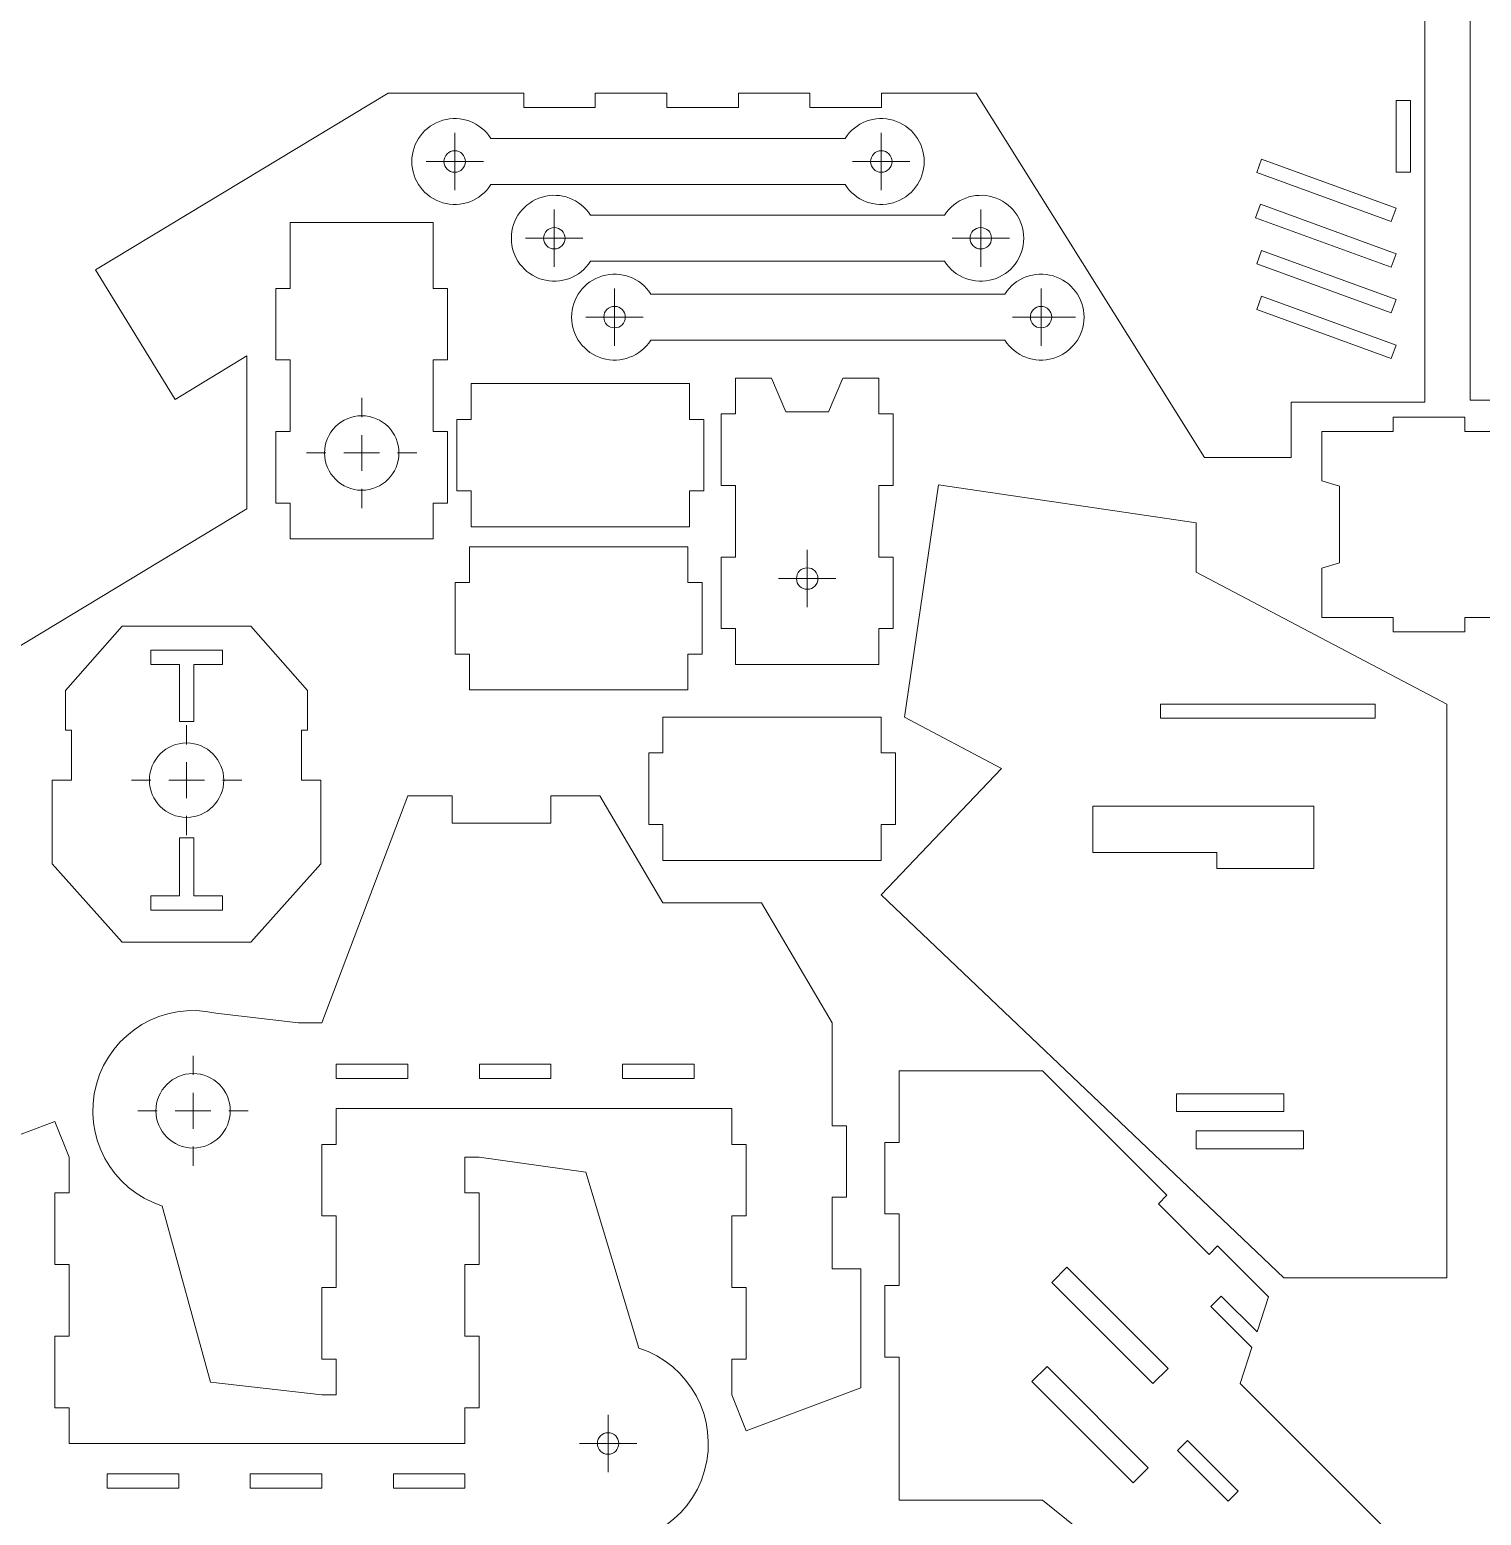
# Model space of a CAD drawing. Header units: millimetres. Extents: x 0 to 1189, y 0 to 841.
# Drawn here: x 303.1 to 505.9, y 290.9 to 498.4 of the extents above; entities that cross this region are included whole.
import ezdxf

# ---------------------------------------------------------------- set-up
doc = ezdxf.new("R2010")
doc.units = ezdxf.units.MM

# ---------------------------------------------------------------- blocks, each defined once
blk = doc.blocks.new('SW_CENTERMARKSYMBOL_68')
at = {"color": 0, "linetype": 'Continuous', "lineweight": 0}
for p, q in [((0, 2.5), (0, 4)), ((0, 0), (0, 2.5)), ((-2.5, 0), (-4, 0)), ((0, 0), (-2.5, 0)), ((0, 0), (0, -2.5)), ((0, 0), (2.5, 0)), ((2.5, 0), (4, 0)), ((0, -2.5), (0, -4))]:
    blk.add_line(p, q, dxfattribs=at)
blk = doc.blocks.new('SW_CENTERMARKSYMBOL_69')
at = {"color": 0, "linetype": 'Continuous', "lineweight": 0}
for p, q in [((0, 2.5), (0, 4)), ((0, 0), (0, 2.5)), ((-2.5, 0), (-4, 0)), ((0, 0), (-2.5, 0)), ((0, 0), (0, -2.5)), ((0, 0), (2.5, 0)), ((2.5, 0), (4.81, 0)), ((0, -2.5), (0, -4))]:
    blk.add_line(p, q, dxfattribs=at)
blk = doc.blocks.new('SW_CENTERMARKSYMBOL_72')
at = {"color": 0, "linetype": 'Continuous', "lineweight": 0}
for p, q in [((0, 2.5), (0, 4)), ((0, 0), (0, 2.5)), ((-2.5, 0), (-4, 0)), ((0, 0), (-2.5, 0)), ((0, 0), (0, -2.5)), ((0, 0), (2.5, 0)), ((2.5, 0), (4, 0)), ((0, -2.5), (0, -4))]:
    blk.add_line(p, q, dxfattribs=at)
blk = doc.blocks.new('SW_CENTERMARKSYMBOL_73')
at = {"color": 0, "linetype": 'Continuous', "lineweight": 0}
for p, q in [((0, 2.5), (0, 4)), ((0, 0), (0, 2.5)), ((-2.5, 0), (-4, 0)), ((0, 0), (-2.5, 0)), ((0, 0), (0, -2.5)), ((0, 0), (2.5, 0)), ((2.5, 0), (4, 0)), ((0, -2.5), (0, -4))]:
    blk.add_line(p, q, dxfattribs=at)
blk = doc.blocks.new('SW_CENTERMARKSYMBOL_74')
at = {"color": 0, "linetype": 'Continuous', "lineweight": 0}
for p, q in [((0, 2.5), (0, 4)), ((0, 0), (0, 2.5)), ((-2.5, 0), (-4, 0)), ((0, 0), (-2.5, 0)), ((0, 0), (0, -2.5)), ((0, 0), (2.5, 0)), ((2.5, 0), (4, 0)), ((0, -2.5), (0, -4))]:
    blk.add_line(p, q, dxfattribs=at)
blk = doc.blocks.new('SW_CENTERMARKSYMBOL_75')
at = {"color": 0, "linetype": 'Continuous', "lineweight": 0}
for p, q in [((0, 2.5), (0, 4)), ((0, 0), (0, 2.5)), ((-2.5, 0), (-4, 0)), ((0, 0), (-2.5, 0)), ((0, 0), (0, -2.5)), ((0, 0), (2.5, 0)), ((2.5, 0), (4, 0)), ((0, -2.5), (0, -4))]:
    blk.add_line(p, q, dxfattribs=at)
blk = doc.blocks.new('SW_CENTERMARKSYMBOL_76')
at = {"color": 0, "linetype": 'Continuous', "lineweight": 0}
for p, q in [((0, 5), (0, 7.7)), ((0, 0), (0, 2.5)), ((-5, 0), (-7.7, 0)), ((0, 0), (-2.5, 0)), ((0, 0), (0, -2.5)), ((0, 0), (2.5, 0)), ((5, 0), (7.7, 0)), ((0, -5), (0, -7.7))]:
    blk.add_line(p, q, dxfattribs=at)
blk = doc.blocks.new('SW_CENTERMARKSYMBOL_79')
at = {"color": 0, "linetype": 'Continuous', "lineweight": 0}
for p, q in [((0, 2.5), (0, 4)), ((0, 0), (0, 2.5)), ((-2.5, 0), (-4, 0)), ((0, 0), (-2.5, 0)), ((0, 0), (0, -2.5)), ((0, 0), (2.5, 0)), ((2.5, 0), (4, 0)), ((0, -2.5), (0, -4))]:
    blk.add_line(p, q, dxfattribs=at)
blk = doc.blocks.new('SW_CENTERMARKSYMBOL_80')
at = {"color": 0, "linetype": 'Continuous', "lineweight": 0}
for p, q in [((0, 5), (0, 7.7)), ((0, 0), (0, 2.5)), ((-5, 0), (-7.7, 0)), ((0, 0), (-2.5, 0)), ((0, 0), (0, -2.5)), ((0, 0), (2.5, 0)), ((5, 0), (7.7, 0)), ((0, -5), (0, -7.7))]:
    blk.add_line(p, q, dxfattribs=at)
blk = doc.blocks.new('SW_CENTERMARKSYMBOL_88')
at = {"color": 0, "linetype": 'Continuous', "lineweight": 0}
for p, q in [((0, 5), (0, 7.7)), ((0, 0), (0, 2.5)), ((-5, 0), (-7.7, 0)), ((0, 0), (-2.5, 0)), ((0, 0), (0, -2.5)), ((0, 0), (2.5, 0)), ((5, 0), (7.7, 0)), ((0, -5), (0, -7.7))]:
    blk.add_line(p, q, dxfattribs=at)
blk = doc.blocks.new('SW_CENTERMARKSYMBOL_169')
at = {"color": 0, "linetype": 'Continuous', "lineweight": 0}
for p, q in [((0, 2.5), (0, 4)), ((0, 0), (0, 2.5)), ((-2.5, 0), (-4, 0)), ((0, 0), (-2.5, 0)), ((0, 0), (0, -2.5)), ((0, 0), (2.5, 0)), ((2.5, 0), (4, 0)), ((0, -2.5), (0, -4))]:
    blk.add_line(p, q, dxfattribs=at)

msp = doc.modelspace()

# ---------------------------------------------------------------- linework, layer by layer
at = {"color": 7, "linetype": 'Continuous', "lineweight": 15}
for p, q in [((498.04, 518.52), (498.04, 446.38)), ((504.37, 518.83), (504.37, 446.68)), ((353.19, 489.56), (312.31, 464.89)), ((372.14, 489.56), (353.19, 489.56)), ((372.14, 487.56), (372.14, 489.56)), ((392.14, 489.56), (382.14, 489.56)), ((382.14, 489.56), (382.14, 487.56)), ((392.14, 487.56), (392.14, 489.56)), ((412.14, 489.56), (402.14, 489.56)), ((402.14, 489.56), (402.14, 487.56)), ((412.14, 487.56), (412.14, 489.56)), ((435.36, 489.56), (422.14, 489.56)), ((422.14, 489.56), (422.14, 487.56)), ((467.28, 438.66), (435.36, 489.56)), ((494.04, 478.52), (494.04, 488.52)), ((494.04, 488.52), (496.04, 488.52)), ((496.04, 488.52), (496.04, 478.52)), ((382.14, 487.56), (372.14, 487.56)), ((402.14, 487.56), (392.14, 487.56)), ((422.14, 487.56), (412.14, 487.56)), ((417.04, 483.23), (367.56, 483.23)), ((474.56, 478.46), (475.24, 480.34)), ((475.24, 480.34), (494.04, 473.5)), ((493.35, 471.62), (474.56, 478.46)), ((496.04, 478.52), (494.04, 478.52)), ((367.56, 476.78), (417.04, 476.78)), ((474.39, 472.14), (475.07, 474.02)), ((475.07, 474.02), (494.04, 467.12)), ((494.04, 473.5), (493.35, 471.62)), ((359.51, 471.5), (339.51, 471.5)), ((339.51, 471.5), (339.51, 462.28)), ((359.51, 462.28), (359.51, 471.5)), ((430.95, 472.51), (381.47, 472.51)), ((493.35, 465.24), (474.39, 472.14)), ((474.56, 465.69), (475.24, 467.57)), ((475.24, 467.57), (494.04, 460.73)), ((494.04, 467.12), (493.35, 465.24)), ((381.47, 466.06), (430.95, 466.06)), ((493.35, 458.85), (474.56, 465.69)), ((312.31, 464.89), (323.44, 446.73)), ((337.51, 462.28), (337.51, 452.28)), ((339.51, 462.28), (337.51, 462.28)), ((361.51, 462.28), (359.51, 462.28)), ((361.51, 452.28), (361.51, 462.28)), ((439.37, 461.49), (389.89, 461.49)), ((474.56, 459.31), (475.24, 461.19)), ((475.24, 461.19), (494.04, 454.34)), ((493.35, 452.47), (474.56, 459.31)), ((494.04, 460.73), (493.35, 458.85)), ((389.89, 455.04), (439.37, 455.04)), ((323.44, 446.73), (333.43, 452.86)), ((333.43, 452.86), (333.43, 431.47)), ((494.04, 454.34), (493.35, 452.47)), ((337.51, 452.28), (339.51, 452.28)), ((339.51, 452.28), (339.51, 442.28)), ((359.51, 452.28), (361.51, 452.28)), ((359.51, 442.28), (359.51, 452.28)), ((395.31, 448.98), (364.81, 448.98)), ((364.81, 448.98), (364.81, 443.98)), ((395.31, 443.98), (395.31, 448.98)), ((406.75, 449.74), (401.75, 449.74)), ((401.75, 449.74), (401.75, 444.74)), ((408.75, 445.02), (406.75, 449.74)), ((416.75, 449.74), (414.75, 445.02)), ((421.75, 449.74), (416.75, 449.74)), ((421.75, 444.74), (421.75, 449.74)), ((498.04, 446.38), (479.39, 446.38)), ((479.39, 446.38), (479.39, 438.66)), ((504.37, 446.68), (523.01, 446.68)), ((399.75, 444.74), (399.75, 434.74)), ((401.75, 444.74), (399.75, 444.74)), ((414.75, 445.02), (408.75, 445.02)), ((423.75, 444.74), (421.75, 444.74)), ((423.75, 434.74), (423.75, 444.74)), ((493.64, 444.3), (493.64, 442.3)), ((503.64, 444.3), (493.64, 444.3)), ((503.64, 442.3), (503.64, 444.3)), ((337.51, 442.28), (337.51, 432.28)), ((339.51, 442.28), (337.51, 442.28)), ((361.51, 442.28), (359.51, 442.28)), ((361.51, 432.28), (361.51, 442.28)), ((362.81, 443.98), (362.81, 433.98)), ((364.81, 443.98), (362.81, 443.98)), ((397.31, 443.98), (395.31, 443.98)), ((397.31, 433.98), (397.31, 443.98)), ((493.64, 442.3), (483.64, 442.3)), ((483.64, 442.3), (483.64, 435.4)), ((518.9, 442.3), (503.64, 442.3)), ((479.39, 438.66), (467.28, 438.66)), ((362.81, 433.98), (364.81, 433.98)), ((364.81, 433.98), (364.81, 428.98)), ((395.31, 433.98), (397.31, 433.98)), ((395.31, 428.98), (395.31, 433.98)), ((399.75, 434.74), (401.75, 434.74)), ((401.75, 434.74), (401.75, 424.74)), ((421.75, 434.74), (423.75, 434.74)), ((421.75, 424.74), (421.75, 434.74)), ((425.33, 402.37), (430.11, 434.82)), ((430.11, 434.82), (466.09, 429.52)), ((483.64, 435.4), (486.14, 434.66)), ((486.14, 434.66), (486.14, 423.93)), ((337.51, 432.28), (339.51, 432.28)), ((339.51, 432.28), (339.51, 427.28)), ((359.51, 432.28), (361.51, 432.28)), ((359.51, 427.28), (359.51, 432.28)), ((333.43, 431.47), (273.99, 395.59)), ((364.81, 428.98), (395.31, 428.98)), ((466.09, 429.52), (466.09, 422.65)), ((339.51, 427.28), (359.51, 427.28)), ((395.06, 426.19), (364.56, 426.19)), ((364.56, 426.19), (364.56, 421.19)), ((395.06, 421.19), (395.06, 426.19)), ((399.75, 424.74), (399.75, 414.74)), ((401.75, 424.74), (399.75, 424.74)), ((423.75, 424.74), (421.75, 424.74)), ((423.75, 414.74), (423.75, 424.74)), ((486.14, 423.93), (483.64, 423.19)), ((466.09, 422.65), (501.11, 404.21)), ((483.64, 423.19), (483.64, 416.3)), ((362.56, 421.19), (362.56, 411.19)), ((364.56, 421.19), (362.56, 421.19)), ((397.06, 421.19), (395.06, 421.19)), ((397.06, 411.19), (397.06, 421.19)), ((316.03, 415.1), (308.11, 406.12)), ((334.03, 415.1), (316.03, 415.1)), ((341.94, 406.12), (334.03, 415.1)), ((483.64, 416.3), (493.64, 416.3)), ((493.64, 416.3), (493.64, 414.3)), ((503.64, 416.3), (518.9, 416.3)), ((503.64, 414.3), (503.64, 416.3)), ((399.75, 414.74), (401.75, 414.74)), ((401.75, 414.74), (401.75, 409.74)), ((421.75, 414.74), (423.75, 414.74)), ((421.75, 409.74), (421.75, 414.74)), ((493.64, 414.3), (503.64, 414.3)), ((330.03, 411.74), (320.03, 411.74)), ((320.03, 411.74), (320.03, 409.73)), ((330.03, 409.73), (330.03, 411.74)), ((362.56, 411.19), (364.56, 411.19)), ((364.56, 411.19), (364.56, 406.19)), ((395.06, 411.19), (397.06, 411.19)), ((395.06, 406.19), (395.06, 411.19)), ((320.03, 409.73), (324.03, 409.73)), ((324.03, 409.73), (324.03, 401.77)), ((326.03, 401.77), (326.03, 409.73)), ((326.03, 409.73), (330.03, 409.73)), ((401.75, 409.74), (421.75, 409.74)), ((308.11, 406.12), (308.11, 400.57)), ((341.94, 400.57), (341.94, 406.12)), ((364.56, 406.19), (395.06, 406.19)), ((461.11, 404.21), (491.11, 404.21)), ((461.11, 402.21), (461.11, 404.21)), ((491.11, 404.21), (491.11, 402.21)), ((501.11, 404.21), (501.11, 324.03)), ((308.11, 400.57), (308.96, 400.57)), ((308.96, 400.57), (308.96, 393.57)), ((324.03, 401.77), (326.03, 401.77)), ((341.09, 400.57), (341.94, 400.57)), ((341.09, 393.57), (341.09, 400.57)), ((422.1, 402.37), (391.6, 402.37)), ((391.6, 402.37), (391.6, 397.37)), ((422.1, 397.37), (422.1, 402.37)), ((438.91, 395.22), (425.33, 402.37)), ((491.11, 402.21), (461.11, 402.21)), ((389.6, 397.37), (389.6, 387.37)), ((391.6, 397.37), (389.6, 397.37)), ((424.1, 397.37), (422.1, 397.37)), ((424.1, 387.37), (424.1, 397.37)), ((422.09, 377.53), (438.91, 395.22)), ((306.24, 393.57), (306.24, 381.88)), ((308.96, 393.57), (306.24, 393.57)), ((343.81, 393.57), (341.09, 393.57)), ((343.81, 381.88), (343.81, 393.57)), ((355.94, 391.36), (343.94, 359.69)), ((362.16, 391.36), (355.94, 391.36)), ((362.16, 387.55), (362.16, 391.36)), ((375.94, 391.36), (375.94, 387.55)), ((382.77, 391.36), (375.94, 391.36)), ((391.56, 376.42), (382.77, 391.36)), ((451.68, 389.92), (482.52, 389.92)), ((451.68, 383.45), (451.68, 389.92)), ((482.52, 389.92), (482.52, 381.21)), ((375.94, 387.55), (362.16, 387.55)), ((389.6, 387.37), (391.6, 387.37)), ((391.6, 387.37), (391.6, 382.37)), ((422.1, 387.37), (424.1, 387.37)), ((422.1, 382.37), (422.1, 387.37)), ((326.03, 385.52), (324.03, 385.52)), ((324.03, 385.52), (324.03, 377.39)), ((326.03, 377.39), (326.03, 385.52)), ((306.24, 381.88), (316.03, 370.95)), ((334.03, 370.95), (343.81, 381.88)), ((391.6, 382.37), (422.1, 382.37)), ((469.01, 383.45), (451.68, 383.45)), ((469.01, 381.21), (469.01, 383.45)), ((482.52, 381.21), (469.01, 381.21)), ((324.03, 377.39), (320.03, 377.39)), ((320.03, 377.39), (320.03, 375.39)), ((330.03, 377.39), (326.03, 377.39)), ((330.03, 375.39), (330.03, 377.39)), ((405.38, 376.42), (391.56, 376.42)), ((415.24, 359.69), (405.38, 376.42)), ((478.33, 324.03), (422.09, 377.53)), ((320.03, 375.39), (330.03, 375.39)), ((316.03, 370.95), (334.03, 370.95)), ((340.69, 359.69), (329.1, 361.02)), ((343.94, 359.69), (340.69, 359.69)), ((415.24, 345.3), (415.24, 359.69)), ((355.94, 353.91), (345.94, 353.91)), ((345.94, 353.91), (345.94, 351.91)), ((355.94, 351.91), (355.94, 353.91)), ((375.94, 353.91), (365.94, 353.91)), ((365.94, 353.91), (365.94, 351.91)), ((375.94, 351.91), (375.94, 353.91)), ((395.94, 353.91), (385.94, 353.91)), ((385.94, 353.91), (385.94, 351.91)), ((395.94, 351.91), (395.94, 353.91)), ((424.61, 352.97), (424.61, 342.97)), ((444.61, 352.97), (424.61, 352.97)), ((462.02, 335.57), (444.61, 352.97)), ((345.94, 351.91), (355.94, 351.91)), ((365.94, 351.91), (375.94, 351.91)), ((385.94, 351.91), (395.94, 351.91)), ((463.33, 349.77), (478.33, 349.77)), ((463.33, 347.27), (463.33, 349.77)), ((478.33, 349.77), (478.33, 347.27)), ((345.94, 347.69), (401.24, 347.69)), ((345.94, 342.69), (345.94, 347.69)), ((401.24, 347.69), (401.24, 342.69)), ((478.33, 347.27), (463.33, 347.27)), ((306.63, 345.9), (290.63, 339.91)), ((308.63, 340.9), (306.63, 345.9)), ((417.24, 345.3), (415.24, 345.3)), ((417.24, 335.3), (417.24, 345.3)), ((466.09, 344.56), (481.09, 344.56)), ((466.09, 342.06), (466.09, 344.56)), ((481.09, 344.56), (481.09, 342.06)), ((343.94, 342.69), (345.94, 342.69)), ((343.94, 332.69), (343.94, 342.69)), ((401.24, 342.69), (403.24, 342.69)), ((403.24, 342.69), (403.24, 332.69)), ((422.61, 342.97), (422.61, 332.97)), ((424.61, 342.97), (422.61, 342.97)), ((308.63, 335.9), (308.63, 340.9)), ((363.93, 340.9), (363.93, 335.9)), ((365.93, 340.9), (363.93, 340.9)), ((380.82, 338.81), (365.93, 340.9)), ((481.09, 342.06), (466.09, 342.06)), ((388.22, 314.22), (380.82, 338.81)), ((306.63, 335.9), (308.63, 335.9)), ((306.63, 325.9), (306.63, 335.9)), ((363.93, 335.9), (365.93, 335.9)), ((365.93, 335.9), (365.93, 325.9)), ((415.24, 335.3), (417.24, 335.3)), ((415.24, 325.3), (415.24, 335.3)), ((460.83, 334.38), (462.02, 335.57)), ((467.9, 327.31), (460.83, 334.38)), ((321.64, 334.06), (328.37, 309.48)), ((345.94, 332.69), (343.94, 332.69)), ((345.94, 322.69), (345.94, 332.69)), ((401.24, 332.69), (401.24, 322.69)), ((403.24, 332.69), (401.24, 332.69)), ((422.61, 332.97), (424.61, 332.97)), ((424.61, 332.97), (424.61, 322.97)), ((469.09, 328.49), (467.9, 327.31)), ((476.2, 321.38), (469.09, 328.49)), ((308.63, 325.9), (306.63, 325.9)), ((308.63, 315.9), (308.63, 325.9)), ((363.93, 325.9), (363.93, 315.9)), ((365.93, 325.9), (363.93, 325.9)), ((419.24, 325.3), (415.24, 325.3)), ((419.24, 308.67), (419.24, 325.3)), ((448.03, 325.53), (445.91, 323.4)), ((462.17, 311.38), (448.03, 325.53)), ((501.11, 324.03), (478.33, 324.03)), ((343.94, 322.69), (345.94, 322.69)), ((343.94, 312.69), (343.94, 322.69)), ((401.24, 322.69), (403.24, 322.69)), ((403.24, 322.69), (403.24, 312.69)), ((422.61, 322.97), (422.61, 312.97)), ((424.61, 322.97), (422.61, 322.97)), ((445.91, 323.4), (460.05, 309.26)), ((468.17, 320.04), (469.61, 321.48)), ((473.9, 314.31), (468.17, 320.04)), ((469.61, 321.48), (474.61, 316.48)), ((474.61, 316.48), (476.2, 321.38)), ((306.63, 315.9), (308.63, 315.9)), ((306.63, 305.9), (306.63, 315.9)), ((363.93, 315.9), (365.93, 315.9)), ((365.93, 315.9), (365.93, 305.9)), ((472.27, 309.29), (473.9, 314.31)), ((345.94, 312.69), (343.94, 312.69)), ((345.94, 307.69), (345.94, 312.69)), ((401.24, 312.69), (401.24, 307.69)), ((403.24, 312.69), (401.24, 312.69)), ((422.61, 312.97), (424.61, 312.97)), ((424.61, 312.97), (424.61, 292.97)), ((445.27, 311.66), (443.15, 309.54)), ((459.41, 297.52), (445.27, 311.66)), ((460.05, 309.26), (462.17, 311.38)), ((328.37, 309.48), (343.94, 307.69)), ((443.15, 309.54), (457.29, 295.4)), ((502.13, 279.42), (472.27, 309.29)), ((343.94, 307.69), (345.94, 307.69)), ((401.24, 307.69), (403.24, 302.69)), ((403.24, 302.69), (419.24, 308.67)), ((308.63, 305.9), (306.63, 305.9)), ((308.63, 300.9), (308.63, 305.9)), ((363.93, 305.9), (363.93, 300.9)), ((365.93, 305.9), (363.93, 305.9)), ((464.91, 301.32), (463.49, 299.91)), ((471.98, 294.25), (464.91, 301.32)), ((363.93, 300.9), (308.63, 300.9)), ((463.49, 299.91), (470.56, 292.84)), ((457.29, 295.4), (459.41, 297.52)), ((313.93, 296.68), (313.93, 294.68)), ((323.93, 296.68), (313.93, 296.68)), ((323.93, 294.68), (323.93, 296.68)), ((333.93, 296.68), (333.93, 294.68)), ((343.93, 296.68), (333.93, 296.68)), ((343.93, 294.68), (343.93, 296.68)), ((353.93, 296.68), (353.93, 294.68)), ((363.93, 296.68), (353.93, 296.68)), ((363.93, 294.68), (363.93, 296.68)), ((313.93, 294.68), (323.93, 294.68)), ((333.93, 294.68), (343.93, 294.68)), ((353.93, 294.68), (363.93, 294.68)), ((424.61, 292.97), (444.61, 292.97)), ((444.61, 292.97), (464.35, 277.17)), ((470.56, 292.84), (471.98, 294.25))]:
    msp.add_line(p, q, dxfattribs=at)
for centre, radius in [((362.5, 480), 1.5), ((422.1, 480), 1.5), ((376.41, 469.28), 1.5), ((436.01, 469.28), 1.5), ((384.83, 458.26), 1.5), ((444.43, 458.26), 1.5), ((349.51, 439.28), 5.2), ((411.75, 421.74), 1.5), ((325.03, 393.57), 5.2), ((325.94, 347.38), 5.2), ((383.93, 300.9), 1.5)]:
    msp.add_circle(centre, radius, dxfattribs=at)
for centre, radius, start, end in [((362.5, 480), 6, 32.5136, 327.4864), ((422.1, 480), 6, 212.5136, 147.4864), ((376.41, 469.28), 6, 32.5136, 327.4864), ((436.01, 469.28), 6, 212.5136, 147.4864), ((384.83, 458.26), 6, 32.5136, 327.4864), ((444.43, 458.26), 6, 212.5136, 147.4864), ((325.94, 347.38), 14, 76.9253, 252.1415), ((383.93, 300.9), 14, 256.4373, 72.1411)]:
    msp.add_arc(centre, radius, start, end, dxfattribs=at)

# ---------------------------------------------------------------- block references
at = {"color": 7, "linetype": 'Continuous', "lineweight": 0}
for name, p in [('SW_CENTERMARKSYMBOL_74', (362.5, 480)), ('SW_CENTERMARKSYMBOL_75', (422.1, 480)), ('SW_CENTERMARKSYMBOL_72', (376.41, 469.28)), ('SW_CENTERMARKSYMBOL_73', (436.01, 469.28)), ('SW_CENTERMARKSYMBOL_68', (384.83, 458.26)), ('SW_CENTERMARKSYMBOL_69', (444.43, 458.26)), ('SW_CENTERMARKSYMBOL_76', (349.51, 439.28)), ('SW_CENTERMARKSYMBOL_79', (411.75, 421.74)), ('SW_CENTERMARKSYMBOL_88', (325.03, 393.57)), ('SW_CENTERMARKSYMBOL_80', (325.94, 347.38)), ('SW_CENTERMARKSYMBOL_169', (383.93, 300.9))]:
    msp.add_blockref(name, p, dxfattribs=at)

doc.saveas('drawing.dxf')
